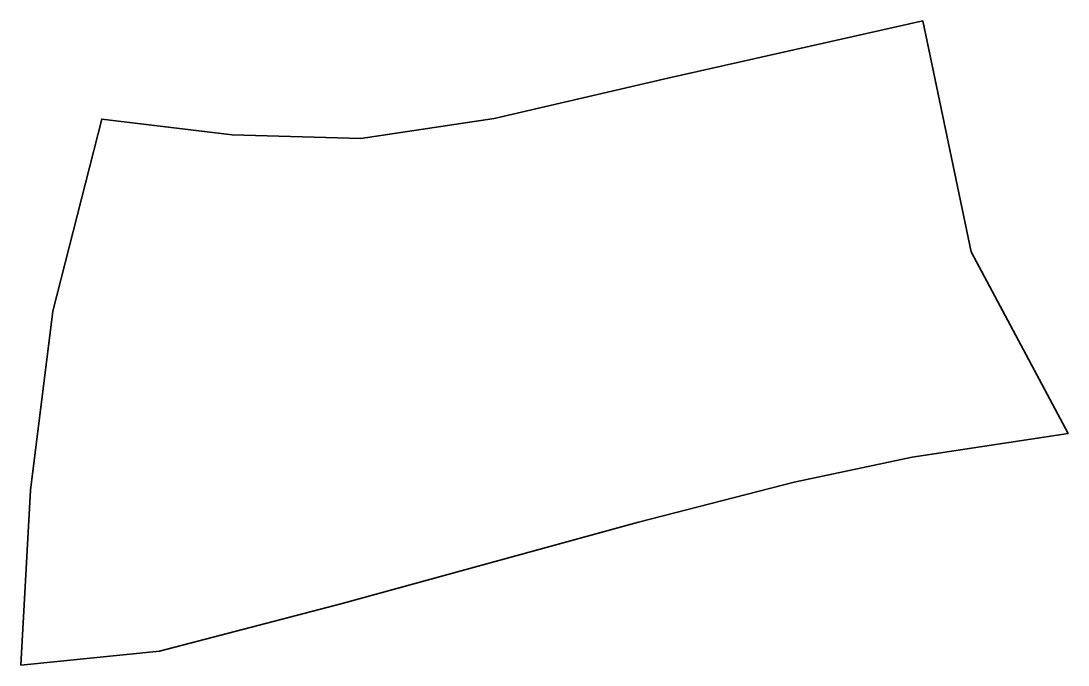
# Model space of a CAD drawing. Extents: x 0 to 887, y 0 to 546.
import ezdxf

# ---------------------------------------------------------------- set-up
doc = ezdxf.new("R2010")
doc.units = 0
doc.linetypes.add('Solid', pattern=[0])

msp = doc.modelspace()

# ---------------------------------------------------------------- linework, layer by layer
at = {"color": 0, "linetype": 'Solid', "lineweight": 35}
msp.add_lwpolyline([(0, 0), (8, 148), (26.962264, 299.698113), (68.443477, 462.432101), (179, 449), (288, 446), (401, 463), (548, 497), (764.01571, 545.561671), (805, 350), (887, 196), (755, 176), (655, 155), (523, 121), (272, 52), (117.453306, 11.877301), (0, 0)], close=True, dxfattribs=at)

doc.saveas('drawing.dxf')
